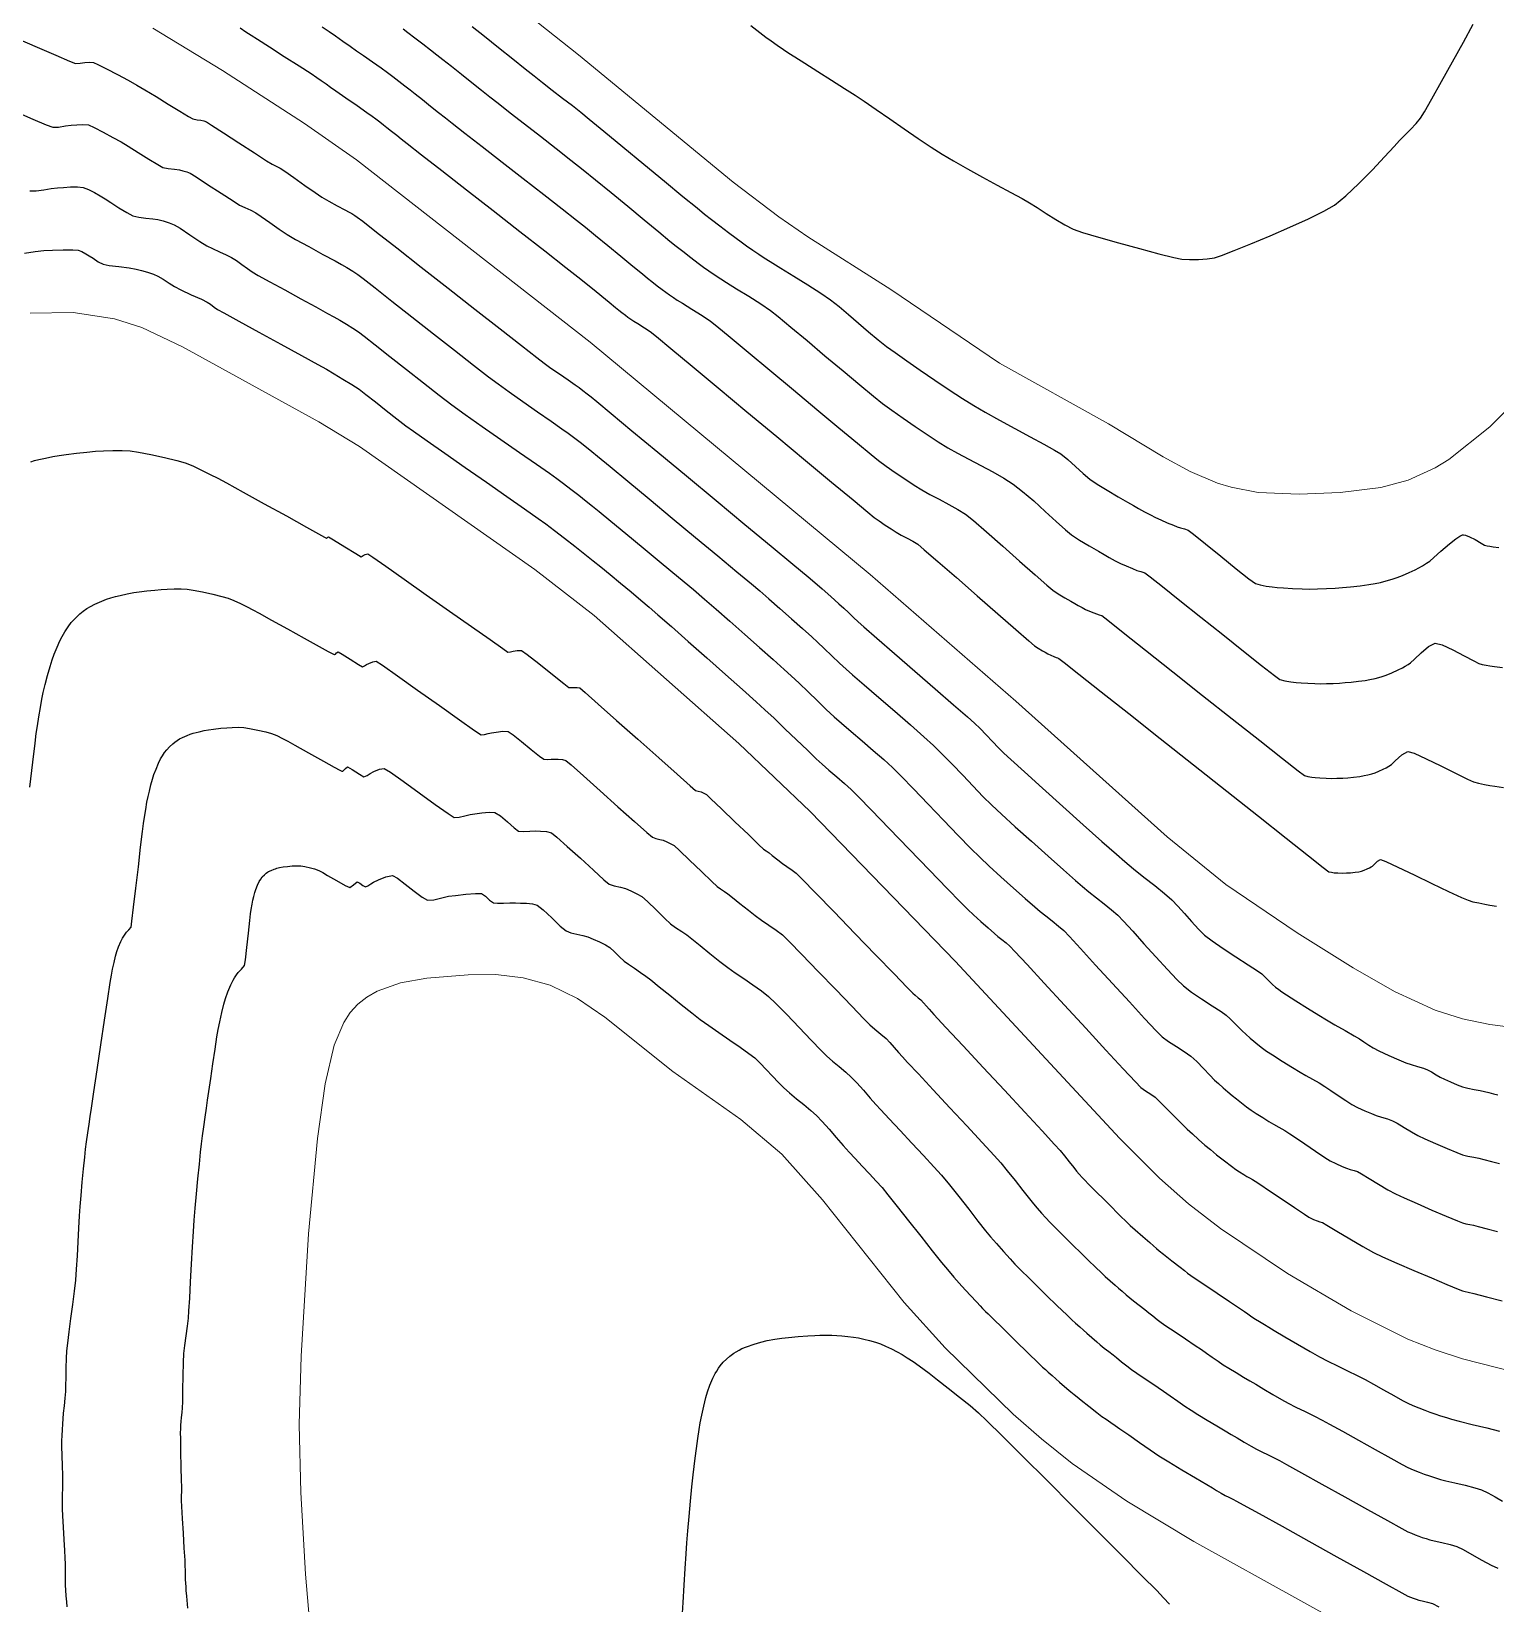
# Model space of a CAD drawing. Extents: x 27 to 849, y 0 to 853.
# Drawn here: x 474.3 to 541.5, y 308.7 to 380.9 of the extents above; entities that cross this region are included whole.
import ezdxf

# ---------------------------------------------------------------- set-up
doc = ezdxf.new("R2010")
doc.units = 0
doc.header["$LTSCALE"] = 2
doc.layers.add('Curva 1 m', color=5, linetype='Continuous')
doc.layers.add('Curva Mestra', color=1, linetype='Continuous')

msp = doc.modelspace()

# ---------------------------------------------------------------- linework, layer by layer
at = {"extrusion": (-0.049704, 0.050571, 0.997483), "elevation": -45.882}
msp.add_lwpolyline([(-371.684, 250.552), (-374.359, -58.63), (-849.748, -54.517), (-847.073, 254.665)], close=True, dxfattribs=at)
at = {"layer": 'Curva 1 m', "linetype": 'Continuous', "lineweight": -3}
for points, elevation in [([(483.828, 381.047), (484.1, 380.867), (484.339, 380.71), (484.621, 380.529), (485.173, 380.174), (485.859, 379.732), (486.542, 379.292), (487.086, 378.941), (487.355, 378.767), (487.555, 378.628), (487.781, 378.466), (487.979, 378.325), (488.229, 378.151), (488.684, 377.835), (489.205, 377.472), (489.653, 377.159), (489.89, 376.993), (490.056, 376.868), (490.244, 376.725), (490.408, 376.597), (490.561, 376.476), (490.782, 376.299), (491.018, 376.111), (491.216, 375.954), (491.498, 375.733), (492.154, 375.221), (493.091, 374.489), (494.218, 373.609), (495.442, 372.653), (496.671, 371.694), (497.812, 370.802), (498.775, 370.049), (499.466, 369.509), (499.793, 369.251), (500.077, 369.02), (500.427, 368.733), (500.777, 368.444), (501.061, 368.209), (501.215, 368.083), (501.358, 367.972), (501.52, 367.848), (501.634, 367.763), (501.766, 367.671), (501.899, 367.581), (502.084, 367.467), (502.392, 367.276), (502.66, 367.098), (502.937, 366.872), (503.606, 366.319), (504.579, 365.512), (505.77, 364.522), (507.093, 363.422), (508.46, 362.286), (509.786, 361.184), (510.983, 360.189), (511.966, 359.374), (512.647, 358.81), (512.94, 358.571), (513.168, 358.406), (513.439, 358.22), (513.71, 358.039), (513.94, 357.893), (514.171, 357.763), (514.444, 357.62), (514.715, 357.474), (514.94, 357.336), (515.236, 357.09), (515.862, 356.548), (516.708, 355.811), (517.66, 354.978), (518.606, 354.148), (519.434, 353.423), (520.032, 352.9), (520.287, 352.681), (520.46, 352.57), (520.661, 352.452), (520.787, 352.379), (520.913, 352.309), (521.037, 352.243), (521.177, 352.182), (521.287, 352.137), (521.35, 352.119), (521.412, 352.099), (521.658, 351.906), (522.331, 351.373), (523.347, 350.57), (524.62, 349.563), (526.064, 348.421), (527.595, 347.21), (529.126, 345.999), (530.573, 344.855), (531.849, 343.847), (532.87, 343.041), (533.55, 342.506), (533.803, 342.309), (533.926, 342.28), (534.053, 342.262), (534.222, 342.251), (534.428, 342.245), (534.616, 342.249), (534.803, 342.261), (535.008, 342.283), (535.178, 342.307), (535.304, 342.338), (535.428, 342.375), (535.566, 342.436), (535.678, 342.488), (535.741, 342.526), (535.803, 342.565), (535.882, 342.645), (536.036, 342.784), (536.178, 342.865), (536.421, 342.77), (536.976, 342.515), (537.723, 342.161), (538.539, 341.771), (539.304, 341.405), (539.895, 341.125), (540.193, 340.994), (540.42, 340.93), (540.689, 340.871), (540.96, 340.82), (541.193, 340.779), (541.505, 340.733)], 46), ([(487.59, 381.091), (487.916, 380.877), (488.207, 380.676), (488.543, 380.438), (488.878, 380.198), (489.166, 379.994), (489.492, 379.767), (489.903, 379.483), (490.304, 379.204), (490.599, 378.994), (490.841, 378.815), (491.12, 378.602), (491.397, 378.389), (491.635, 378.204), (491.867, 378.021), (492.198, 377.757), (492.574, 377.455), (492.943, 377.161), (493.251, 376.916), (493.56, 376.674), (494.149, 376.215), (494.941, 375.598), (495.859, 374.881), (496.829, 374.126), (497.772, 373.389), (498.613, 372.732), (499.276, 372.212), (499.684, 371.889), (500.145, 371.516), (500.712, 371.05), (501.31, 370.557), (501.862, 370.101), (502.294, 369.745), (502.528, 369.554), (502.732, 369.394), (502.978, 369.206), (503.208, 369.031), (503.367, 368.913), (503.534, 368.795), (503.727, 368.663), (503.897, 368.549), (504.14, 368.398), (504.566, 368.137), (505.037, 367.84), (505.418, 367.583), (505.715, 367.346), (506.32, 366.847), (507.157, 366.151), (508.152, 365.322), (509.226, 364.425), (510.304, 363.525), (511.309, 362.687), (512.166, 361.975), (512.798, 361.454), (513.128, 361.188), (513.484, 360.929), (513.905, 360.636), (514.348, 360.336), (514.77, 360.058), (515.128, 359.831), (515.488, 359.626), (515.913, 359.402), (516.359, 359.169), (516.779, 358.937), (517.128, 358.719), (517.493, 358.425), (518.096, 357.906), (518.836, 357.256), (519.611, 356.568), (520.321, 355.938), (520.864, 355.46), (521.139, 355.227), (521.382, 355.066), (521.683, 354.885), (521.962, 354.724), (522.139, 354.623), (522.298, 354.533), (522.48, 354.433), (522.639, 354.351), (522.815, 354.272), (523.015, 354.188), (523.139, 354.139), (523.265, 354.103), (523.389, 354.063), (523.657, 353.853), (524.362, 353.295), (525.394, 352.477), (526.646, 351.484), (528.008, 350.403), (529.372, 349.322), (530.631, 348.326), (531.674, 347.503), (532.394, 346.939), (532.682, 346.721), (532.835, 346.676), (533.019, 346.646), (533.182, 346.627), (533.391, 346.611), (533.678, 346.597), (533.932, 346.591), (534.171, 346.595), (534.443, 346.607), (534.682, 346.623), (534.935, 346.649), (535.221, 346.684), (535.432, 346.716), (535.593, 346.753), (535.775, 346.802), (535.932, 346.852), (536.105, 346.924), (536.304, 347.016), (536.432, 347.078), (536.558, 347.153), (536.682, 347.233), (536.853, 347.4), (537.154, 347.674), (537.432, 347.832), (537.716, 347.742), (538.266, 347.494), (538.946, 347.165), (539.625, 346.827), (540.168, 346.557), (540.443, 346.429), (540.678, 346.366), (540.952, 346.31), (541.193, 346.267), (541.427, 346.233), (541.825, 346.18)], 47), ([(494.48, 381.109), (495.044, 380.659), (495.697, 380.137), (496.352, 379.614), (496.922, 379.159), (497.321, 378.842), (497.708, 378.538), (498.159, 378.188), (498.63, 377.822), (499.08, 377.471), (499.465, 377.166), (499.854, 376.849), (500.531, 376.294), (501.397, 375.581), (502.356, 374.792), (503.309, 374.007), (504.158, 373.309), (504.805, 372.778), (505.153, 372.496), (505.471, 372.247), (505.855, 371.951), (506.248, 371.651), (506.593, 371.39), (506.832, 371.213), (507.074, 371.041), (507.358, 370.845), (507.644, 370.651), (507.891, 370.486), (508.166, 370.314), (508.648, 370.018), (509.251, 369.645), (509.89, 369.245), (510.48, 368.865), (510.935, 368.554), (511.325, 368.252), (511.762, 367.888), (512.222, 367.492), (512.682, 367.096), (513.117, 366.729), (513.505, 366.422), (513.895, 366.137), (514.427, 365.762), (515.051, 365.331), (515.718, 364.876), (516.382, 364.432), (516.994, 364.032), (517.505, 363.708), (518.033, 363.398), (518.684, 363.035), (519.393, 362.649), (520.096, 362.271), (520.725, 361.93), (521.216, 361.658), (521.505, 361.483), (521.822, 361.226), (522.175, 360.904), (522.526, 360.58), (522.841, 360.319), (523.17, 360.101), (523.634, 359.817), (524.133, 359.521), (524.569, 359.267), (524.841, 359.11), (525.072, 358.98), (525.342, 358.829), (525.612, 358.683), (525.841, 358.567), (526.089, 358.454), (526.39, 358.325), (526.667, 358.211), (526.841, 358.142), (527.002, 358.096), (527.187, 358.048), (527.341, 357.991), (527.596, 357.795), (528.145, 357.353), (528.846, 356.784), (529.557, 356.212), (530.135, 355.758), (530.439, 355.544), (530.659, 355.473), (530.928, 355.42), (531.203, 355.383), (531.439, 355.355), (531.731, 355.331), (532.14, 355.308), (532.574, 355.291), (532.939, 355.284), (533.286, 355.289), (533.69, 355.303), (534.093, 355.324), (534.439, 355.349), (534.804, 355.384), (535.237, 355.434), (535.647, 355.488), (535.939, 355.535), (536.173, 355.586), (536.443, 355.656), (536.712, 355.732), (536.939, 355.806), (537.185, 355.906), (537.485, 356.04), (537.761, 356.17), (537.939, 356.259), (538.102, 356.351), (538.283, 356.464), (538.439, 356.567), (538.62, 356.724), (538.951, 357.02), (539.34, 357.357), (539.635, 357.592), (539.815, 357.714), (539.905, 357.758), (539.939, 357.767), (539.98, 357.768), (540.078, 357.749), (540.256, 357.682), (540.516, 357.55), (540.8, 357.383), (540.943, 357.299), (541.067, 357.269), (541.193, 357.245), (541.348, 357.223), (541.608, 357.19)], 49), ([(507.266, 381.15), (507.684, 380.823), (507.959, 380.612), (508.201, 380.44), (508.485, 380.244), (508.771, 380.05), (509.018, 379.885), (509.287, 379.713), (509.756, 379.418), (510.346, 379.046), (510.979, 378.646), (511.577, 378.266), (512.062, 377.953), (512.482, 377.67), (513.024, 377.296), (513.647, 376.864), (514.305, 376.409), (514.956, 375.964), (515.556, 375.563), (516.062, 375.239), (516.582, 374.931), (517.214, 374.573), (517.902, 374.193), (518.588, 373.819), (519.215, 373.479), (519.725, 373.202), (520.062, 373.013), (520.422, 372.791), (520.835, 372.523), (521.268, 372.246), (521.688, 371.994), (522.062, 371.805), (522.496, 371.654), (523.232, 371.433), (524.144, 371.174), (525.107, 370.91), (525.998, 370.676), (526.691, 370.503), (527.062, 370.426), (527.408, 370.404), (527.815, 370.408), (528.221, 370.437), (528.562, 370.491), (528.871, 370.595), (529.454, 370.819), (530.23, 371.131), (531.113, 371.5), (532.022, 371.894), (532.871, 372.282), (533.579, 372.63), (534.062, 372.909), (534.582, 373.325), (535.186, 373.893), (535.803, 374.523), (536.367, 375.123), (536.807, 375.603), (537.055, 375.872), (537.284, 376.103), (537.549, 376.372), (537.806, 376.647), (538.01, 376.895), (538.191, 377.19), (538.533, 377.784), (538.982, 378.581), (539.484, 379.482), (539.983, 380.391), (540.426, 381.211)], 51), ([(473.596, 380.551), (474.518, 380.151), (475.369, 379.784), (476.005, 379.513), (476.281, 379.403), (476.492, 379.419), (476.701, 379.451), (476.901, 379.465), (477.096, 379.455), (477.292, 379.367), (477.693, 379.164), (478.195, 378.902), (478.697, 378.635), (479.096, 378.416), (479.461, 378.201), (479.971, 377.89), (480.535, 377.542), (481.064, 377.215), (481.467, 376.969), (481.653, 376.863), (481.858, 376.827), (482.032, 376.807), (482.159, 376.771), (482.282, 376.726), (482.516, 376.578), (483.065, 376.224), (483.772, 375.766), (484.484, 375.305), (485.044, 374.944), (485.298, 374.783), (485.486, 374.695), (485.673, 374.606), (485.877, 374.466), (486.293, 374.171), (486.799, 373.813), (487.27, 373.484), (487.583, 373.274), (487.9, 373.09), (488.291, 372.876), (488.64, 372.689), (488.833, 372.585), (488.954, 372.515), (489.091, 372.433), (489.208, 372.357), (489.46, 372.162), (490.097, 371.664), (491.024, 370.939), (492.148, 370.059), (493.375, 369.097), (494.612, 368.129), (495.765, 367.227), (496.741, 366.465), (497.445, 365.916), (497.785, 365.654), (498.1, 365.428), (498.49, 365.155), (498.884, 364.882), (499.209, 364.657), (499.393, 364.527), (499.568, 364.395), (499.765, 364.24), (499.937, 364.104), (500.201, 363.886), (500.856, 363.343), (501.818, 362.547), (502.999, 361.568), (504.315, 360.477), (505.679, 359.346), (507.005, 358.246), (508.208, 357.248), (509.202, 356.423), (509.9, 355.842), (510.217, 355.577), (510.551, 355.286), (510.949, 354.935), (511.312, 354.61), (511.544, 354.401), (511.754, 354.202), (511.99, 353.974), (512.2, 353.776), (512.466, 353.544), (513.059, 353.03), (513.873, 352.325), (514.802, 351.52), (515.74, 350.706), (516.581, 349.974), (517.218, 349.415), (517.547, 349.121), (517.793, 348.878), (518.072, 348.588), (518.361, 348.282), (518.639, 347.991), (518.884, 347.746), (519.205, 347.451), (519.828, 346.887), (520.656, 346.143), (521.59, 345.305), (522.534, 344.462), (523.388, 343.7), (524.057, 343.106), (524.443, 342.769), (524.841, 342.441), (525.32, 342.061), (525.815, 341.67), (526.261, 341.308), (526.596, 341.018), (526.875, 340.731), (527.184, 340.382), (527.504, 340.015), (527.816, 339.671), (528.102, 339.394), (528.444, 339.136), (528.957, 338.783), (529.542, 338.394), (530.098, 338.03), (530.526, 337.751), (530.727, 337.615), (530.853, 337.496), (530.99, 337.353), (531.092, 337.249), (531.225, 337.129), (531.36, 337.013), (531.503, 336.898), (531.651, 336.786), (531.857, 336.654), (532.294, 336.38), (532.833, 336.043), (533.346, 335.724), (533.705, 335.504), (534.086, 335.281), (534.548, 335.017), (534.967, 334.778), (535.218, 334.631), (535.414, 334.499), (535.635, 334.344), (535.834, 334.218), (536.105, 334.084), (536.552, 333.876), (537.016, 333.667), (537.336, 333.532), (537.579, 333.451), (537.872, 333.365), (538.147, 333.284), (538.336, 333.219), (538.524, 333.116), (538.733, 332.986), (538.919, 332.878), (539.11, 332.786), (539.394, 332.657), (539.697, 332.528), (539.943, 332.436), (540.185, 332.373), (540.477, 332.312), (540.752, 332.259), (540.943, 332.22), (541.142, 332.169), (541.368, 332.109), (541.568, 332.063)], 44), ([(491.308, 380.996), (491.527, 380.833), (491.845, 380.592), (492.21, 380.313), (492.567, 380.039), (492.862, 379.81), (493.139, 379.592), (493.529, 379.281), (493.985, 378.916), (494.461, 378.536), (494.91, 378.177), (495.286, 377.879), (495.668, 377.58), (496.222, 377.149), (496.89, 376.631), (497.616, 376.066), (498.343, 375.499), (499.015, 374.972), (499.575, 374.528), (500.15, 374.062), (500.857, 373.483), (501.624, 372.851), (502.379, 372.228), (503.048, 371.675), (503.559, 371.254), (503.84, 371.025), (504.147, 370.785), (504.516, 370.502), (504.861, 370.24), (505.099, 370.063), (505.35, 369.886), (505.639, 369.689), (505.894, 369.518), (506.158, 369.353), (506.623, 369.068), (507.184, 368.721), (507.737, 368.368), (508.177, 368.068), (508.533, 367.788), (509.116, 367.305), (509.855, 366.686), (510.675, 365.995), (511.504, 365.297), (512.27, 364.656), (512.898, 364.137), (513.316, 363.805), (513.752, 363.486), (514.264, 363.126), (514.814, 362.75), (515.364, 362.382), (515.878, 362.047), (516.316, 361.77), (516.757, 361.516), (517.274, 361.24), (517.829, 360.952), (518.381, 360.659), (518.89, 360.373), (519.316, 360.101), (519.747, 359.766), (520.257, 359.326), (520.791, 358.844), (521.295, 358.382), (521.713, 358.004), (521.99, 357.773), (522.355, 357.532), (522.807, 357.26), (523.225, 357.018), (523.49, 356.867), (523.729, 356.732), (524.003, 356.581), (524.24, 356.459), (524.5, 356.342), (524.795, 356.218), (524.99, 356.141), (525.18, 356.088), (525.365, 356.027), (525.596, 355.849), (526.163, 355.4), (526.972, 354.755), (527.927, 353.993), (528.933, 353.191), (529.895, 352.427), (530.717, 351.777), (531.304, 351.32), (531.56, 351.132), (531.79, 351.064), (532.066, 351.02), (532.31, 350.991), (532.529, 350.973), (532.836, 350.956), (533.162, 350.943), (533.435, 350.937), (533.696, 350.941), (533.998, 350.952), (534.301, 350.968), (534.56, 350.986), (534.834, 351.013), (535.159, 351.05), (535.466, 351.09), (535.685, 351.126), (535.927, 351.181), (536.2, 351.254), (536.435, 351.329), (536.693, 351.436), (536.988, 351.572), (537.185, 351.669), (537.307, 351.738), (537.444, 351.822), (537.56, 351.9), (537.731, 352.063), (538.037, 352.36), (538.387, 352.652), (538.685, 352.8), (539.006, 352.721), (539.495, 352.499), (540.024, 352.223), (540.466, 351.982), (540.693, 351.864), (540.85, 351.822), (541.032, 351.785), (541.193, 351.756), (541.407, 351.725), (541.769, 351.678)], 48), ([(473.551, 377.195), (474.311, 376.858), (474.923, 376.595), (475.233, 376.48), (475.5, 376.488), (475.81, 376.538), (476.073, 376.576), (476.328, 376.594), (476.618, 376.606), (476.865, 376.584), (477.128, 376.474), (477.542, 376.26), (477.993, 376.013), (478.365, 375.805), (478.697, 375.606), (479.155, 375.319), (479.639, 375.016), (480.048, 374.766), (480.282, 374.64), (480.532, 374.587), (480.826, 374.556), (481.041, 374.528), (481.203, 374.485), (481.386, 374.428), (481.541, 374.367), (481.806, 374.203), (482.336, 373.859), (482.96, 373.452), (483.506, 373.097), (483.803, 372.91), (484.04, 372.795), (484.316, 372.673), (484.553, 372.556), (484.801, 372.387), (485.193, 372.107), (485.622, 371.8), (485.985, 371.556), (486.378, 371.33), (486.978, 370.999), (487.632, 370.644), (488.186, 370.344), (488.485, 370.179), (488.727, 370.038), (489.001, 369.874), (489.235, 369.723), (489.479, 369.536), (490.028, 369.107), (490.802, 368.499), (491.72, 367.777), (492.703, 367.005), (493.67, 366.246), (494.54, 365.566), (495.233, 365.028), (495.668, 364.696), (496.178, 364.328), (496.81, 363.884), (497.481, 363.417), (498.106, 362.985), (498.602, 362.641), (498.884, 362.442), (499.139, 362.25), (499.432, 362.023), (499.723, 361.793), (499.973, 361.595), (500.239, 361.376), (500.815, 360.9), (501.629, 360.228), (502.604, 359.421), (503.666, 358.541), (504.741, 357.65), (505.755, 356.809), (506.633, 356.079), (507.3, 355.522), (507.682, 355.2), (508.103, 354.834), (508.61, 354.389), (509.145, 353.915), (509.65, 353.465), (510.067, 353.092), (510.337, 352.847), (510.642, 352.56), (510.992, 352.222), (511.343, 351.885), (511.648, 351.599), (511.944, 351.34), (512.47, 350.887), (513.143, 350.309), (513.881, 349.674), (514.602, 349.049), (515.222, 348.505), (515.659, 348.107), (516.063, 347.709), (516.517, 347.24), (516.997, 346.734), (517.476, 346.229), (517.929, 345.758), (518.331, 345.357), (518.772, 344.947), (519.406, 344.371), (520.149, 343.705), (520.914, 343.022), (521.618, 342.398), (522.175, 341.907), (522.5, 341.624), (522.792, 341.386), (523.135, 341.115), (523.494, 340.833), (523.833, 340.558), (524.116, 340.311), (524.385, 340.033), (524.806, 339.573), (525.32, 339.003), (525.869, 338.394), (526.392, 337.82), (526.831, 337.352), (527.127, 337.063), (527.495, 336.784), (527.966, 336.467), (528.449, 336.156), (528.856, 335.896), (529.096, 335.729), (529.28, 335.559), (529.489, 335.346), (529.684, 335.142), (529.827, 334.997), (529.995, 334.844), (530.189, 334.672), (530.362, 334.525), (530.542, 334.379), (530.755, 334.212), (530.945, 334.072), (531.212, 333.899), (531.663, 333.616), (532.141, 333.32), (532.485, 333.11), (532.747, 332.958), (533.054, 332.785), (533.36, 332.61), (533.62, 332.455), (533.897, 332.271), (534.24, 332.033), (534.58, 331.799), (534.853, 331.628), (535.122, 331.49), (535.45, 331.338), (535.761, 331.203), (535.979, 331.113), (536.218, 331.038), (536.493, 330.96), (536.729, 330.879), (536.946, 330.759), (537.263, 330.567), (537.605, 330.36), (537.895, 330.196), (538.213, 330.048), (538.699, 329.833), (539.231, 329.604), (539.686, 329.413), (539.943, 329.312), (540.179, 329.253), (540.453, 329.2), (540.693, 329.151), (540.925, 329.091), (541.266, 329), (541.633, 328.906)], 43), ([(474.185, 373.557), (474.474, 373.557), (474.819, 373.604), (475.161, 373.663), (475.446, 373.7), (475.725, 373.72), (476.051, 373.739), (476.372, 373.742), (476.633, 373.713), (476.872, 373.624), (477.141, 373.483), (477.406, 373.327), (477.633, 373.194), (477.903, 373.025), (478.264, 372.788), (478.629, 372.561), (478.911, 372.417), (479.18, 372.354), (479.51, 372.312), (479.826, 372.28), (480.05, 372.249), (480.293, 372.185), (480.567, 372.099), (480.8, 372.008), (481.074, 371.841), (481.516, 371.549), (481.977, 371.243), (482.308, 371.036), (482.568, 370.907), (482.878, 370.769), (483.185, 370.631), (483.433, 370.505), (483.658, 370.359), (483.912, 370.175), (484.165, 369.99), (484.388, 369.839), (484.663, 369.682), (485.193, 369.389), (485.879, 369.013), (486.617, 368.609), (487.308, 368.231), (487.848, 367.935), (488.138, 367.774), (488.401, 367.62), (488.706, 367.44), (489.008, 367.255), (489.263, 367.089), (489.53, 366.886), (490.035, 366.488), (490.705, 365.958), (491.465, 365.356), (492.242, 364.744), (492.962, 364.184), (493.552, 363.738), (494.162, 363.296), (494.94, 362.747), (495.8, 362.148), (496.657, 361.553), (497.429, 361.019), (498.03, 360.602), (498.375, 360.356), (498.674, 360.132), (499.018, 359.867), (499.375, 359.588), (499.716, 359.319), (500.008, 359.086), (500.308, 358.841), (500.841, 358.404), (501.539, 357.828), (502.335, 357.17), (503.162, 356.486), (503.951, 355.829), (504.636, 355.256), (505.148, 354.822), (505.679, 354.362), (506.314, 353.805), (506.999, 353.2), (507.678, 352.597), (508.296, 352.045), (508.798, 351.594), (509.13, 351.293), (509.488, 350.957), (509.898, 350.563), (510.327, 350.149), (510.738, 349.755), (511.097, 349.421), (511.433, 349.124), (511.875, 348.745), (512.377, 348.318), (512.891, 347.877), (513.371, 347.457), (513.77, 347.093), (514.17, 346.696), (514.739, 346.112), (515.41, 345.414), (516.116, 344.676), (516.791, 343.973), (517.367, 343.379), (517.779, 342.968), (518.214, 342.562), (518.755, 342.071), (519.332, 341.556), (519.872, 341.079), (520.305, 340.699), (520.558, 340.48), (520.807, 340.277), (521.101, 340.046), (521.393, 339.813), (521.635, 339.604), (521.894, 339.333), (522.41, 338.775), (523.099, 338.024), (523.875, 337.176), (524.654, 336.328), (525.35, 335.574), (525.878, 335.01), (526.153, 334.733), (526.447, 334.515), (526.809, 334.284), (527.171, 334.054), (527.465, 333.843), (527.741, 333.588), (528.055, 333.269), (528.348, 332.962), (528.562, 332.745), (528.744, 332.578), (528.959, 332.386), (529.176, 332.197), (529.364, 332.037), (529.559, 331.878), (529.793, 331.692), (530.031, 331.509), (530.239, 331.357), (530.473, 331.203), (530.768, 331.018), (531.055, 330.843), (531.265, 330.716), (531.506, 330.577), (531.782, 330.421), (532.022, 330.28), (532.272, 330.113), (532.703, 329.82), (533.194, 329.486), (533.624, 329.196), (533.871, 329.038), (534.122, 328.913), (534.412, 328.782), (534.622, 328.695), (534.781, 328.645), (534.965, 328.593), (535.122, 328.539), (535.306, 328.434), (535.654, 328.224), (536.085, 327.964), (536.517, 327.709), (536.872, 327.515), (537.257, 327.335), (537.853, 327.072), (538.539, 326.776), (539.196, 326.497), (539.704, 326.285), (539.943, 326.189), (540.1, 326.15), (540.283, 326.114), (540.443, 326.081), (540.657, 326.026), (541.065, 325.92), (541.554, 325.793)], 42), ([(473.935, 370.703), (474.422, 370.778), (474.819, 370.825), (475.223, 370.843), (475.714, 370.856), (476.153, 370.857), (476.401, 370.842), (476.565, 370.776), (476.745, 370.675), (476.901, 370.582), (477.084, 370.464), (477.322, 370.308), (477.54, 370.194), (477.817, 370.14), (478.266, 370.081), (478.733, 370.022), (479.059, 369.97), (479.3, 369.907), (479.58, 369.823), (479.851, 369.733), (480.059, 369.649), (480.303, 369.503), (480.572, 369.318), (480.813, 369.163), (481.116, 369.014), (481.591, 368.794), (482.051, 368.582), (482.313, 368.455), (482.467, 368.352), (482.638, 368.227), (482.79, 368.122), (483.088, 367.956), (483.768, 367.581), (484.686, 367.077), (485.694, 366.524), (486.645, 366.002), (487.393, 365.59), (487.79, 365.368), (488.141, 365.164), (488.548, 364.923), (488.951, 364.677), (489.29, 364.455), (489.605, 364.22), (490.043, 363.875), (490.539, 363.479), (491.025, 363.094), (491.435, 362.779), (491.789, 362.526), (492.413, 362.087), (493.23, 361.516), (494.162, 360.866), (495.133, 360.189), (496.066, 359.538), (496.883, 358.966), (497.509, 358.526), (497.866, 358.271), (498.264, 357.971), (498.723, 357.619), (499.2, 357.246), (499.653, 356.888), (500.043, 356.577), (500.385, 356.299), (500.814, 355.948), (501.29, 355.555), (501.774, 355.153), (502.228, 354.772), (502.613, 354.445), (503.006, 354.103), (503.628, 353.557), (504.402, 352.874), (505.255, 352.12), (506.108, 351.362), (506.888, 350.669), (507.518, 350.105), (507.922, 349.74), (508.339, 349.35), (508.84, 348.873), (509.369, 348.366), (509.868, 347.886), (510.279, 347.493), (510.545, 347.243), (510.853, 346.972), (511.216, 346.663), (511.577, 346.353), (511.882, 346.079), (512.195, 345.764), (512.811, 345.131), (513.629, 344.287), (514.548, 343.336), (515.468, 342.385), (516.288, 341.538), (516.908, 340.901), (517.227, 340.579), (517.495, 340.329), (517.83, 340.027), (518.17, 339.725), (518.452, 339.477), (518.616, 339.335), (518.788, 339.196), (518.987, 339.04), (519.155, 338.897), (519.391, 338.645), (519.951, 338.042), (520.741, 337.187), (521.669, 336.182), (522.645, 335.125), (523.576, 334.119), (524.369, 333.262), (524.934, 332.657), (525.178, 332.402), (525.383, 332.256), (525.627, 332.102), (525.834, 331.957), (526.022, 331.779), (526.339, 331.459), (526.709, 331.082), (527.054, 330.732), (527.297, 330.493), (527.54, 330.27), (527.826, 330.015), (528.115, 329.762), (528.366, 329.549), (528.653, 329.318), (529.01, 329.039), (529.336, 328.789), (529.532, 328.642), (529.702, 328.532), (529.898, 328.411), (530.046, 328.322), (530.166, 328.252), (530.304, 328.174), (530.424, 328.104), (530.634, 327.963), (531.086, 327.659), (531.658, 327.273), (532.23, 326.887), (532.681, 326.585), (532.89, 326.448), (533.094, 326.35), (533.265, 326.277), (533.39, 326.239), (533.515, 326.199), (533.715, 326.079), (534.173, 325.802), (534.764, 325.448), (535.364, 325.098), (535.848, 324.833), (536.274, 324.634), (536.932, 324.344), (537.713, 324.007), (538.512, 323.666), (539.222, 323.366), (539.734, 323.152), (539.943, 323.066), (540.067, 323.037), (540.193, 323.012), (540.457, 322.945), (541.047, 322.794), (541.756, 322.614)], 41), ([(474.222, 361.128), (474.395, 361.176), (474.589, 361.222), (474.898, 361.291), (475.236, 361.362), (475.518, 361.415), (475.849, 361.461), (476.314, 361.519), (476.802, 361.571), (477.199, 361.605), (477.565, 361.625), (477.992, 361.64), (478.418, 361.641), (478.782, 361.623), (479.164, 361.563), (479.729, 361.453), (480.354, 361.318), (480.919, 361.184), (481.301, 361.077), (481.655, 360.936), (482.059, 360.746), (482.459, 360.545), (482.801, 360.369), (483.201, 360.154), (483.963, 359.735), (484.931, 359.201), (485.953, 358.636), (486.875, 358.126), (487.436, 357.816), (487.703, 357.668), (487.789, 357.622), (487.801, 357.615), (487.805, 357.617), (487.82, 357.63), (487.853, 357.658), (487.884, 357.681), (488.12, 357.538), (488.633, 357.225), (489.147, 356.911), (489.384, 356.768), (489.431, 356.793), (489.478, 356.821), (489.575, 356.863), (489.694, 356.898), (489.923, 356.742), (490.516, 356.328), (491.368, 355.729), (492.377, 355.019), (493.438, 354.271), (494.447, 353.561), (495.301, 352.961), (495.895, 352.546), (496.125, 352.389), (496.244, 352.406), (496.366, 352.434), (496.54, 352.462), (496.746, 352.465), (497.003, 352.279), (497.538, 351.861), (498.163, 351.366), (498.688, 350.95), (498.923, 350.77), (499.047, 350.765), (499.175, 350.77), (499.303, 350.763), (499.426, 350.742), (499.665, 350.535), (500.268, 350.002), (501.113, 349.251), (502.08, 348.391), (503.047, 347.531), (503.893, 346.78), (504.496, 346.245), (504.735, 346.037), (504.859, 346), (504.986, 345.967), (505.111, 345.912), (505.236, 345.845), (505.443, 345.651), (505.925, 345.193), (506.544, 344.601), (507.164, 344.008), (507.648, 343.547), (507.858, 343.349), (507.982, 343.262), (508.108, 343.178), (508.26, 343.057), (508.512, 342.854), (508.733, 342.68), (508.933, 342.54), (509.164, 342.384), (509.358, 342.238), (509.628, 341.967), (510.245, 341.335), (511.092, 340.463), (512.053, 339.472), (513.01, 338.483), (513.849, 337.616), (514.452, 336.994), (514.703, 336.738), (514.822, 336.636), (514.96, 336.523), (515.078, 336.42), (515.194, 336.295), (515.332, 336.138), (515.453, 336), (515.679, 335.756), (516.23, 335.163), (517.013, 334.321), (517.937, 333.326), (518.912, 332.277), (519.844, 331.272), (520.644, 330.41), (521.218, 329.788), (521.476, 329.505), (521.668, 329.271), (521.893, 328.986), (522.098, 328.724), (522.226, 328.563), (522.344, 328.429), (522.48, 328.278), (522.601, 328.147), (522.777, 327.969), (523.113, 327.632), (523.507, 327.238), (523.858, 326.888), (524.064, 326.683), (524.262, 326.487), (524.488, 326.265), (524.689, 326.073), (524.919, 325.868), (525.262, 325.565), (525.587, 325.28), (525.759, 325.129), (525.887, 325.016), (526.017, 324.903), (526.219, 324.745), (526.598, 324.45), (526.979, 324.155), (527.183, 323.996), (527.323, 323.883), (527.465, 323.772), (527.665, 323.636), (528.109, 323.338), (528.677, 322.957), (529.249, 322.574), (529.707, 322.267), (529.931, 322.116), (530.09, 322.005), (530.271, 321.877), (530.432, 321.768), (530.615, 321.655), (530.845, 321.518), (531.047, 321.398), (531.3, 321.247), (531.782, 320.961), (532.37, 320.613), (532.943, 320.279), (533.38, 320.033), (533.756, 319.839), (534.2, 319.621), (534.664, 319.397), (535.103, 319.183), (535.471, 318.997), (535.854, 318.788), (536.317, 318.528), (536.785, 318.264), (537.184, 318.041), (537.437, 317.907), (537.666, 317.806), (537.937, 317.696), (538.209, 317.591), (538.44, 317.506), (538.67, 317.425), (538.938, 317.334), (539.208, 317.247), (539.44, 317.176), (539.787, 317.087), (540.386, 316.94), (541.062, 316.774), (541.639, 316.63)], 39), ([(474.176, 346.189), (474.312, 347.335), (474.417, 348.207), (474.474, 348.656), (474.527, 349.005), (474.592, 349.416), (474.664, 349.841), (474.733, 350.229), (474.794, 350.531), (474.88, 350.894), (474.991, 351.321), (475.104, 351.728), (475.197, 352.03), (475.298, 352.297), (475.428, 352.612), (475.558, 352.905), (475.656, 353.108), (475.78, 353.317), (475.934, 353.55), (476.08, 353.744), (476.261, 353.935), (476.479, 354.14), (476.628, 354.271), (476.788, 354.384), (476.956, 354.485), (477.166, 354.584), (477.48, 354.723), (477.7, 354.816), (477.9, 354.882), (478.104, 354.939), (478.32, 354.99), (478.652, 355.062), (478.947, 355.118), (479.195, 355.153), (479.544, 355.196), (479.909, 355.236), (480.207, 355.261), (480.482, 355.276), (480.802, 355.287), (481.121, 355.289), (481.394, 355.274), (481.681, 355.23), (482.104, 355.147), (482.574, 355.046), (482.997, 354.946), (483.283, 354.865), (483.549, 354.759), (483.852, 354.617), (484.152, 354.466), (484.408, 354.334), (484.707, 354.172), (485.276, 353.859), (485.999, 353.457), (486.763, 353.033), (487.454, 352.651), (487.877, 352.418), (488.08, 352.308), (488.148, 352.273), (488.158, 352.269), (488.169, 352.273), (488.202, 352.298), (488.262, 352.354), (488.324, 352.4), (488.508, 352.293), (488.886, 352.058), (489.264, 351.822), (489.449, 351.715), (489.543, 351.762), (489.638, 351.822), (489.741, 351.871), (489.918, 351.945), (490.07, 351.974), (490.365, 351.783), (491.053, 351.302), (491.977, 350.645), (492.98, 349.93), (493.905, 349.272), (494.595, 348.787), (494.894, 348.593), (495.042, 348.601), (495.219, 348.646), (495.376, 348.682), (495.59, 348.718), (495.886, 348.755), (496.135, 348.744), (496.362, 348.595), (496.753, 348.285), (497.193, 347.922), (497.569, 347.616), (497.767, 347.473), (497.922, 347.456), (498.108, 347.467), (498.272, 347.473), (498.435, 347.467), (498.621, 347.453), (498.774, 347.417), (499.025, 347.208), (499.594, 346.706), (500.353, 346.026), (501.176, 345.287), (501.935, 344.606), (502.504, 344.101), (502.756, 343.888), (502.909, 343.834), (503.096, 343.792), (503.256, 343.749), (503.416, 343.683), (503.602, 343.594), (503.756, 343.505), (503.995, 343.288), (504.465, 342.839), (505.011, 342.311), (505.482, 341.858), (505.723, 341.632), (505.879, 341.52), (506.064, 341.4), (506.223, 341.291), (506.427, 341.13), (506.774, 340.849), (507.159, 340.54), (507.473, 340.294), (507.762, 340.09), (508.105, 339.86), (508.443, 339.626), (508.723, 339.411), (509.032, 339.109), (509.619, 338.509), (510.37, 337.733), (511.171, 336.901), (511.907, 336.136), (512.466, 335.557), (512.732, 335.286), (512.97, 335.082), (513.247, 334.856), (513.482, 334.649), (513.649, 334.472), (513.851, 334.244), (514.056, 334.009), (514.232, 333.81), (514.467, 333.557), (514.964, 333.023), (515.64, 332.299), (516.409, 331.473), (517.189, 330.635), (517.895, 329.874), (518.443, 329.278), (518.749, 328.939), (519.047, 328.578), (519.402, 328.132), (519.758, 327.677), (520.059, 327.292), (520.249, 327.056), (520.419, 326.86), (520.62, 326.635), (520.822, 326.412), (520.999, 326.223), (521.216, 326.001), (521.514, 325.701), (521.829, 325.388), (522.096, 325.125), (522.386, 324.839), (522.753, 324.479), (523.105, 324.137), (523.347, 323.905), (523.541, 323.73), (523.775, 323.524), (523.995, 323.332), (524.149, 323.197), (524.313, 323.052), (524.5, 322.887), (524.666, 322.745), (524.841, 322.607), (525.099, 322.406), (525.36, 322.205), (525.54, 322.065), (525.719, 321.921), (525.923, 321.756), (526.104, 321.616), (526.33, 321.461), (526.745, 321.183), (527.231, 320.858), (527.673, 320.563), (527.953, 320.374), (528.185, 320.213), (528.453, 320.024), (528.721, 319.836), (528.955, 319.678), (529.216, 319.516), (529.549, 319.315), (529.893, 319.111), (530.186, 318.938), (530.455, 318.778), (530.826, 318.557), (531.237, 318.314), (531.628, 318.087), (531.935, 317.914), (532.296, 317.73), (532.719, 317.524), (533.142, 317.319), (533.504, 317.137), (533.842, 316.953), (534.43, 316.626), (535.163, 316.217), (535.936, 315.786), (536.643, 315.392), (537.178, 315.096), (537.435, 314.957), (537.673, 314.854), (537.948, 314.746), (538.188, 314.656), (538.425, 314.573), (538.697, 314.483), (538.938, 314.409), (539.177, 314.35), (539.584, 314.256), (540.059, 314.144), (540.503, 314.031), (540.813, 313.936), (541.107, 313.795), (541.44, 313.605), (541.773, 313.415)], 38), ([(475.889, 308.565), (475.871, 308.796), (475.852, 309.065), (475.834, 309.334), (475.821, 309.565), (475.815, 309.826), (475.812, 310.165), (475.808, 310.517), (475.801, 310.815), (475.784, 311.145), (475.752, 311.655), (475.716, 312.225), (475.686, 312.735), (475.671, 313.065), (475.672, 313.354), (475.679, 313.69), (475.688, 314.026), (475.692, 314.315), (475.687, 314.612), (475.676, 315.042), (475.663, 315.511), (475.654, 315.925), (475.651, 316.19), (475.659, 316.421), (475.673, 316.69), (475.69, 316.959), (475.707, 317.19), (475.731, 317.45), (475.767, 317.789), (475.804, 318.141), (475.828, 318.44), (475.838, 318.715), (475.844, 319.101), (475.85, 319.536), (475.86, 319.961), (475.878, 320.315), (475.916, 320.668), (475.983, 321.186), (476.067, 321.801), (476.154, 322.447), (476.232, 323.057), (476.288, 323.565), (476.327, 324.068), (476.365, 324.67), (476.399, 325.315), (476.432, 325.947), (476.463, 326.507), (476.491, 326.94), (476.532, 327.443), (476.587, 328.051), (476.646, 328.67), (476.699, 329.205), (476.737, 329.565), (476.782, 329.912), (476.838, 330.315), (476.897, 330.718), (476.948, 331.064), (477.004, 331.446), (477.117, 332.208), (477.267, 333.22), (477.436, 334.356), (477.605, 335.486), (477.755, 336.483), (477.867, 337.218), (477.922, 337.564), (477.976, 337.829), (478.045, 338.144), (478.115, 338.437), (478.17, 338.637), (478.255, 338.858), (478.362, 339.104), (478.436, 339.26), (478.521, 339.398), (478.613, 339.529), (478.725, 339.644), (478.825, 339.764), (478.863, 340.031), (478.943, 340.677), (479.046, 341.557), (479.159, 342.526), (479.265, 343.438), (479.348, 344.149), (479.393, 344.514), (479.439, 344.812), (479.496, 345.163), (479.555, 345.502), (479.606, 345.764), (479.664, 346.006), (479.738, 346.291), (479.813, 346.562), (479.875, 346.763), (479.971, 347.01), (480.088, 347.286), (480.181, 347.482), (480.264, 347.622), (480.366, 347.776), (480.464, 347.906), (480.587, 348.035), (480.735, 348.174), (480.829, 348.257), (480.937, 348.332), (481.048, 348.4), (481.184, 348.463), (481.399, 348.559), (481.544, 348.62), (481.678, 348.664), (481.813, 348.703), (481.953, 348.735), (482.176, 348.784), (482.375, 348.822), (482.613, 348.855), (482.938, 348.892), (483.215, 348.917), (483.468, 348.93), (483.756, 348.936), (484.007, 348.926), (484.262, 348.885), (484.637, 348.808), (485.011, 348.723), (485.266, 348.654), (485.509, 348.553), (485.781, 348.42), (486.016, 348.299), (486.345, 348.117), (486.962, 347.77), (487.664, 347.376), (488.151, 347.107), (488.406, 346.972), (488.498, 346.928), (488.516, 346.923), (488.538, 346.929), (488.587, 346.966), (488.668, 347.049), (488.765, 347.118), (488.973, 347.002), (489.303, 346.782), (489.515, 346.662), (489.655, 346.729), (489.798, 346.822), (489.965, 346.902), (490.224, 347.009), (490.446, 347.051), (490.728, 346.879), (491.312, 346.465), (492.048, 345.93), (492.786, 345.393), (493.374, 344.975), (493.662, 344.796), (493.885, 344.808), (494.151, 344.876), (494.385, 344.93), (494.607, 344.967), (494.925, 345.016), (495.258, 345.046), (495.523, 345.023), (495.782, 344.865), (496.102, 344.592), (496.404, 344.322), (496.612, 344.175), (496.843, 344.151), (497.123, 344.167), (497.368, 344.176), (497.614, 344.167), (497.893, 344.146), (498.121, 344.091), (498.367, 343.897), (498.848, 343.468), (499.448, 342.922), (500.048, 342.374), (500.53, 341.941), (500.776, 341.739), (501.007, 341.658), (501.286, 341.596), (501.527, 341.531), (501.767, 341.431), (502.045, 341.299), (502.277, 341.164), (502.531, 340.937), (502.93, 340.55), (503.329, 340.157), (503.588, 339.916), (503.823, 339.748), (504.099, 339.567), (504.338, 339.405), (504.561, 339.229), (504.941, 338.922), (505.398, 338.553), (505.849, 338.192), (506.213, 337.909), (506.551, 337.668), (506.951, 337.398), (507.369, 337.116), (507.762, 336.838), (508.088, 336.584), (508.427, 336.261), (508.923, 335.755), (509.49, 335.161), (510.043, 334.578), (510.495, 334.103), (510.76, 333.834), (511.018, 333.61), (511.325, 333.359), (511.632, 333.106), (511.885, 332.879), (512.137, 332.614), (512.44, 332.272), (512.746, 331.918), (513.01, 331.62), (513.24, 331.373), (513.63, 330.958), (514.126, 330.431), (514.669, 329.852), (515.204, 329.277), (515.674, 328.764), (516.022, 328.372), (516.386, 327.934), (516.82, 327.392), (517.274, 326.815), (517.699, 326.27), (518.048, 325.825), (518.272, 325.548), (518.543, 325.237), (518.872, 324.87), (519.182, 324.53), (519.397, 324.299), (519.564, 324.127), (519.76, 323.93), (519.958, 323.734), (520.128, 323.566), (520.385, 323.314), (520.833, 322.876), (521.34, 322.381), (521.775, 321.959), (522.004, 321.738), (522.173, 321.586), (522.368, 321.415), (522.539, 321.266), (522.699, 321.124), (522.924, 320.926), (523.149, 320.728), (523.315, 320.587), (523.499, 320.441), (523.711, 320.278), (523.898, 320.134), (524.062, 320.001), (524.291, 319.815), (524.535, 319.62), (524.743, 319.46), (524.988, 319.29), (525.324, 319.066), (525.678, 318.832), (525.976, 318.632), (526.219, 318.463), (526.528, 318.245), (526.867, 318.006), (527.197, 317.777), (527.479, 317.588), (527.798, 317.389), (528.216, 317.136), (528.659, 316.872), (529.053, 316.639), (529.325, 316.478), (529.599, 316.315), (529.921, 316.123), (530.237, 315.939), (530.491, 315.796), (530.731, 315.673), (531.013, 315.535), (531.296, 315.398), (531.537, 315.277), (531.864, 315.098), (532.556, 314.714), (533.489, 314.196), (534.54, 313.611), (535.583, 313.031), (536.496, 312.524), (537.154, 312.16), (537.433, 312.008), (537.592, 311.939), (537.775, 311.867), (537.935, 311.807), (538.093, 311.752), (538.275, 311.692), (538.435, 311.642), (538.642, 311.594), (538.991, 311.516), (539.374, 311.422), (539.685, 311.327), (539.967, 311.191), (540.376, 310.966), (540.832, 310.711), (541.256, 310.482), (541.568, 310.338)], 37), ([(481.429, 308.508), (481.382, 309.056), (481.359, 309.315), (481.347, 309.474), (481.334, 309.656), (481.325, 309.815), (481.322, 309.999), (481.319, 310.234), (481.315, 310.44), (481.301, 310.708), (481.268, 311.255), (481.228, 311.94), (481.187, 312.625), (481.156, 313.171), (481.142, 313.44), (481.143, 313.639), (481.149, 313.866), (481.152, 314.065), (481.146, 314.376), (481.132, 314.978), (481.116, 315.675), (481.103, 316.27), (481.098, 316.565), (481.104, 316.724), (481.115, 316.906), (481.126, 317.065), (481.144, 317.249), (481.168, 317.483), (481.187, 317.69), (481.194, 317.972), (481.205, 318.517), (481.218, 319.17), (481.234, 319.779), (481.253, 320.19), (481.293, 320.566), (481.353, 321.003), (481.414, 321.439), (481.458, 321.815), (481.482, 322.152), (481.517, 322.734), (481.559, 323.474), (481.604, 324.289), (481.65, 325.09), (481.693, 325.794), (481.728, 326.315), (481.773, 326.861), (481.831, 327.519), (481.896, 328.215), (481.96, 328.878), (482.016, 329.435), (482.057, 329.815), (482.102, 330.177), (482.16, 330.596), (482.223, 331.034), (482.285, 331.453), (482.337, 331.814), (482.395, 332.213), (482.482, 332.808), (482.582, 333.494), (482.683, 334.169), (482.768, 334.727), (482.824, 335.064), (482.896, 335.417), (482.989, 335.837), (483.082, 336.228), (483.155, 336.494), (483.268, 336.788), (483.411, 337.116), (483.51, 337.325), (483.58, 337.443), (483.667, 337.574), (483.746, 337.684), (483.896, 337.837), (484.028, 337.997), (484.072, 338.265), (484.14, 338.827), (484.215, 339.491), (484.278, 340.07), (484.312, 340.372), (484.344, 340.578), (484.384, 340.812), (484.419, 340.997), (484.459, 341.164), (484.51, 341.353), (484.554, 341.496), (484.633, 341.696), (484.706, 341.856), (484.774, 341.964), (484.848, 342.068), (484.947, 342.167), (485.031, 342.244), (485.085, 342.28), (485.14, 342.315), (485.263, 342.37), (485.388, 342.425), (485.455, 342.446), (485.522, 342.466), (485.644, 342.494), (485.803, 342.526), (485.998, 342.551), (486.224, 342.574), (486.422, 342.582), (486.619, 342.578), (486.806, 342.546), (487.063, 342.49), (487.249, 342.442), (487.439, 342.359), (487.624, 342.265), (487.848, 342.135), (488.251, 341.899), (488.653, 341.673), (488.874, 341.576), (489.04, 341.707), (489.206, 341.837), (489.322, 341.781), (489.46, 341.67), (489.581, 341.609), (489.7, 341.653), (489.836, 341.746), (489.958, 341.822), (490.181, 341.929), (490.526, 342.072), (490.822, 342.127), (491.049, 342.004), (491.413, 341.732), (491.824, 341.41), (492.193, 341.134), (492.43, 341), (492.727, 341.016), (493.082, 341.106), (493.394, 341.178), (493.718, 341.219), (494.189, 341.271), (494.642, 341.308), (494.912, 341.302), (495.089, 341.183), (495.278, 341.002), (495.456, 340.878), (495.645, 340.857), (495.922, 340.863), (496.217, 340.877), (496.465, 340.879), (496.702, 340.87), (496.979, 340.856), (497.251, 340.826), (497.469, 340.766), (497.742, 340.556), (498.132, 340.187), (498.522, 339.813), (498.796, 339.59), (499.016, 339.506), (499.289, 339.439), (499.565, 339.379), (499.797, 339.312), (500.035, 339.214), (500.321, 339.082), (500.595, 338.944), (500.797, 338.824), (501.013, 338.635), (501.243, 338.398), (501.453, 338.199), (501.652, 338.056), (501.926, 337.874), (502.214, 337.684), (502.453, 337.518), (502.683, 337.338), (503.071, 337.025), (503.556, 336.633), (504.073, 336.216), (504.559, 335.828), (504.953, 335.524), (505.338, 335.246), (505.805, 334.922), (506.302, 334.581), (506.778, 334.253), (507.179, 333.969), (507.453, 333.757), (507.705, 333.52), (507.983, 333.23), (508.269, 332.921), (508.544, 332.627), (508.789, 332.382), (509.052, 332.151), (509.37, 331.888), (509.707, 331.614), (510.025, 331.348), (510.289, 331.109), (510.551, 330.836), (510.865, 330.486), (511.197, 330.104), (511.517, 329.737), (511.789, 329.43), (512.061, 329.136), (512.38, 328.798), (512.713, 328.445), (513.029, 328.105), (513.295, 327.806), (513.562, 327.481), (513.99, 326.944), (514.516, 326.28), (515.073, 325.573), (515.599, 324.908), (516.027, 324.369), (516.295, 324.04), (516.59, 323.702), (516.962, 323.286), (517.337, 322.873), (517.64, 322.542), (517.795, 322.374), (517.91, 322.256), (518.043, 322.124), (518.161, 322.008), (518.375, 321.798), (518.837, 321.347), (519.422, 320.777), (520.004, 320.209), (520.459, 319.766), (520.662, 319.57), (520.795, 319.451), (520.929, 319.334), (521.11, 319.175), (521.445, 318.881), (521.78, 318.588), (521.963, 318.429), (522.108, 318.315), (522.255, 318.203), (522.441, 318.053), (522.788, 317.774), (523.15, 317.485), (523.382, 317.304), (523.577, 317.17), (523.802, 317.021), (523.999, 316.89), (524.217, 316.737), (524.618, 316.454), (525.109, 316.109), (525.6, 315.768), (526.003, 315.498), (526.453, 315.218), (527.06, 314.851), (527.687, 314.477), (528.2, 314.173), (528.464, 314.018), (528.653, 313.905), (528.869, 313.778), (529.047, 313.677), (529.212, 313.593), (529.403, 313.5), (529.57, 313.418), (529.874, 313.25), (530.611, 312.841), (531.657, 312.261), (532.887, 311.578), (534.177, 310.863), (535.401, 310.183), (536.434, 309.61), (537.153, 309.212), (537.432, 309.058), (537.557, 309.006), (537.682, 308.958), (537.807, 308.915), (537.932, 308.875), (538.083, 308.841), (538.337, 308.782), (538.557, 308.718), (538.861, 308.564)], 36), ([(504.124, 308.027), (504.166, 308.764), (504.213, 309.554), (504.261, 310.324), (504.305, 310.999), (504.341, 311.508), (504.386, 312.054), (504.444, 312.711), (504.508, 313.407), (504.572, 314.07), (504.628, 314.628), (504.669, 315.008), (504.716, 315.384), (504.775, 315.831), (504.838, 316.291), (504.899, 316.702), (504.95, 317.006), (505.021, 317.36), (505.114, 317.78), (505.207, 318.171), (505.28, 318.437), (505.394, 318.731), (505.536, 319.058), (505.636, 319.268), (505.706, 319.386), (505.792, 319.517), (505.871, 319.627), (506.008, 319.788), (506.154, 319.939), (506.315, 320.075), (506.486, 320.201), (506.602, 320.273), (506.739, 320.351), (506.863, 320.414), (507.081, 320.5), (507.422, 320.622), (507.727, 320.719), (508.024, 320.785), (508.378, 320.849), (508.691, 320.897), (509, 320.929), (509.446, 320.967), (509.895, 321.001), (510.209, 321.02), (510.442, 321.027), (510.713, 321.031), (510.984, 321.029), (511.217, 321.021), (511.45, 321.005), (511.721, 320.978), (511.991, 320.945), (512.221, 320.908), (512.453, 320.857), (512.724, 320.787), (512.994, 320.708), (513.222, 320.631), (513.451, 320.534), (513.723, 320.406), (513.995, 320.267), (514.223, 320.142), (514.45, 320), (514.721, 319.817), (514.993, 319.627), (515.223, 319.46), (515.454, 319.286), (515.845, 318.984), (516.332, 318.604), (516.85, 318.193), (517.335, 317.798), (517.723, 317.466), (518.104, 317.103), (518.811, 316.408), (519.761, 315.466), (520.87, 314.36), (522.056, 313.174), (523.236, 311.992), (524.325, 310.898), (525.242, 309.976), (525.902, 309.309), (526.223, 308.982), (526.497, 308.683)], 34)]:
    msp.add_lwpolyline(points, dxfattribs=dict(at, elevation=elevation))
at = {"layer": 'Curva Mestra', "lineweight": 0}
for points, elevation in [([(495.317, 383.023), (499.356, 379.804), (506.466, 373.966), (508.564, 372.363), (509.888, 371.455), (513.693, 369.039), (518.693, 365.647), (523.693, 362.865), (526.193, 361.354), (527.443, 360.674), (528.693, 360.144), (529.318, 359.955), (530.568, 359.72), (532.443, 359.63), (534.318, 359.711), (536.193, 359.944), (537.443, 360.284), (538.693, 360.849), (539.318, 361.234), (541.193, 362.734), (544.935, 366.438)], 50), ([(479.828, 381.028), (483.024, 379.086), (486.793, 376.656), (489.18, 374.991), (499.902, 366.613), (512.752, 355.954), (519.436, 350.135), (526.385, 343.914), (529.077, 341.725), (532.358, 339.501), (534.924, 337.898), (536.816, 336.807), (538.693, 335.95), (539.943, 335.559), (541.193, 335.29), (544.318, 334.889)], 45), ([(474.191, 367.949), (476.169, 367.971), (478.067, 367.69), (479.318, 367.289), (481.193, 366.404), (487.443, 362.962), (489.318, 361.821), (497.357, 356.186), (500.078, 354.067), (506.715, 348.186), (509.993, 345.065), (516.674, 338.19), (524.203, 330.071), (526.031, 328.241), (527.369, 327.061), (528.826, 325.928), (531.908, 323.858), (534.824, 322.152), (537.438, 320.856), (538.693, 320.355), (539.943, 319.943), (543.068, 319.155)], 40), ([(487.16, 306.315), (486.829, 310.065), (486.613, 313.815), (486.545, 316.94), (486.628, 320.065), (486.965, 325.69), (487.376, 330.065), (487.727, 332.563), (488.14, 334.351), (488.584, 335.39), (488.879, 335.839), (489.232, 336.23), (489.647, 336.556), (490.118, 336.823), (491.198, 337.204), (492.404, 337.427), (494.3, 337.581), (495.561, 337.582), (496.816, 337.441), (498.068, 337.094), (499.318, 336.483), (500.568, 335.631), (503.693, 333.138), (506.818, 330.93), (508.693, 329.339), (510.568, 327.24), (514.318, 322.532), (516.193, 320.45), (519.319, 317.402), (520.612, 316.271), (522.021, 315.148), (524.526, 313.408), (527.602, 311.558), (537.43, 306.108)], 35)]:
    msp.add_lwpolyline(points, dxfattribs=dict(at, elevation=elevation)).dxf.unprotected_set("ltscale", 0)

doc.saveas('drawing.dxf')
